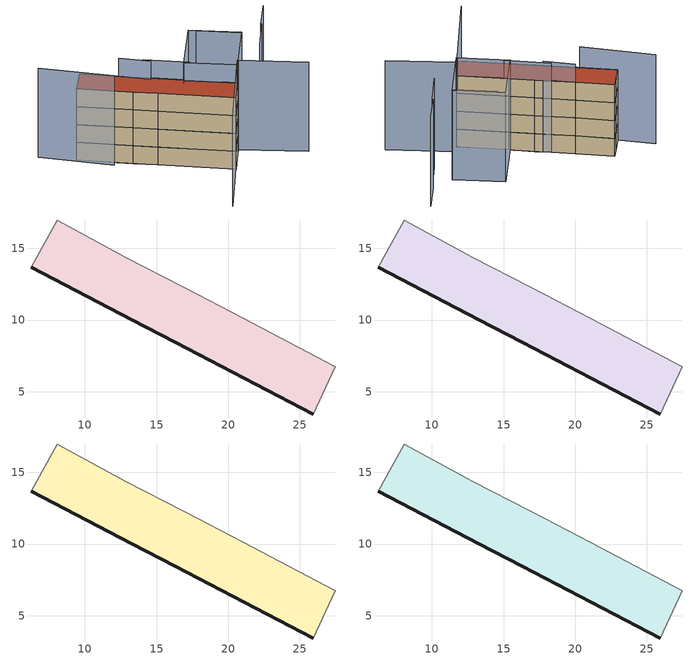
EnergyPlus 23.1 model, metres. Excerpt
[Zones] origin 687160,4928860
cccfd212c5759573_F0_whole
 floor ground (EU_floor_Construction): 25.93,3.44 27.48,6.75 21.03,10.11 17.83,11.79 16.81,12.32 12.87,14.35 8.06,16.98 7.18,15.41 6.23,13.69 13.27,10.03 16.29,8.46 z0
 wall outside (EU_wall_Construction): 25.93,3.44 16.29,8.46 13.27,10.03 6.23,13.69 z0:3
 wall adiabatic (EU_wall_Construction): 6.23,13.69 7.18,15.41 8.06,16.98 12.87,14.35 16.81,12.32 17.83,11.79 21.03,10.11 27.48,6.75 25.93,3.44 z0:3
cccfd212c5759573_F1_whole
 floor to cccfd212c5759573_F0_whole (EU_floor_Construction): 25.93,3.44 27.48,6.75 21.03,10.11 17.83,11.79 16.81,12.32 12.87,14.35 8.05,16.98 7.18,15.41 6.23,13.69 13.27,10.03 16.29,8.46 z3
 wall outside (EU_wall_Construction): 25.93,3.44 16.29,8.46 13.27,10.03 6.23,13.69 z3:6
 wall adiabatic (EU_wall_Construction): 6.23,13.69 7.18,15.41 8.06,16.98 12.87,14.35 16.81,12.32 17.83,11.79 21.03,10.11 27.48,6.75 25.93,3.44 z3:6
cccfd212c5759573_F2_whole
 floor to cccfd212c5759573_F1_whole (EU_floor_Construction): 25.93,3.44 27.48,6.75 21.03,10.11 17.83,11.79 16.81,12.32 12.87,14.35 8.05,16.98 7.18,15.41 6.23,13.69 13.27,10.03 16.29,8.46 z6
 wall outside (EU_wall_Construction): 25.93,3.44 16.29,8.46 13.27,10.03 6.23,13.69 z6:9
 wall adiabatic (EU_wall_Construction): 6.23,13.69 7.18,15.41 8.06,16.98 12.87,14.35 16.81,12.32 17.83,11.79 21.03,10.11 27.48,6.75 25.93,3.44 z6:9
cccfd212c5759573_F3_whole
 floor to cccfd212c5759573_F2_whole (EU_floor_Construction): 25.93,3.44 27.48,6.75 21.03,10.11 17.83,11.79 16.81,12.32 12.87,14.35 8.05,16.98 7.18,15.41 6.23,13.69 13.27,10.03 16.29,8.46 z9
 wall outside (EU_wall_Construction): 25.93,3.44 16.29,8.46 13.27,10.03 6.23,13.69 z9:12
 wall adiabatic (EU_wall_Construction): 6.23,13.69 7.18,15.41 8.06,16.98 12.87,14.35 16.81,12.32 17.83,11.79 21.03,10.11 27.48,6.75 25.93,3.44 z9:12
 roof outside (EU_roof_Construction): 21.03,10.11 27.48,6.75 25.93,3.44 16.29,8.46 13.27,10.03 6.23,13.69 7.18,15.41 8.06,16.98 12.87,14.35 16.81,12.32 17.83,11.79 z12
shading: 22.2,-4.64 27.85,7.83 / 27.85,7.83 36.84,3.76 / 32.15,10.18 34.31,14.8 / 34.19,14.86 36.09,18.68 / 21.56,9.78 15.81,12.86 / 30.91,13.75 25.26,16.57 / 16.64,12.04 12.87,14.35 / 10.66,10.65 1.66,16.29 / 30.95,13.83 27.48,6.75 / 27.48,6.75 20.79,10.03 / 20.79,10.03 24.26,17.11 / 24.26,17.11 30.95,13.83 z0:15
[Building]
EU S2 Campaign: North Axis=0; Terrain=City; Solar Distribution=FullExterior
[Site:Location]
Bologna: Latitude=44.5; Longitude=11.25; Time Zone=1; Elevation=37
[SizingPeriod:WeatherFileDays]
AnnualSizingPeriod: Begin Month=1; Begin Day of Month=1; End Month=12; End Day of Month=31; Day of Week for Start Day=Monday; Use Weather File Daylight Saving Period=No; Use Weather File Rain and Snow Indicators=No
[MATERIAL]
EU_InternalMass_Material: Roughness=MediumRough; Thickness=0.1; Conductivity=1; Density=1800; Specific Heat=900; Thermal Absorptance=0.9; Solar Absorptance=0.7; Visible Absorptance=0.7
[MATERIAL:NOMASS] Roughness=MediumRough; Thermal Absorptance=0.9; Solar Absorptance=0.7; Visible Absorptance=0.7
Name | Thermal Resistance
EU_wall_NoMass | 0.937881
EU_roof_NoMass | 0.548572
EU_floor_NoMass | 0.71348
[CONSTRUCTION]
EU_wall_Construction: EU_wall_NoMass
EU_roof_Construction: EU_roof_NoMass
EU_floor_Construction: EU_floor_NoMass
EU_InternalMass_Construction: EU_InternalMass_Material
[ZONE] Type=1; Multiplier=1; Ceiling Height=autocalculate; Floor Area=autocalculate; Part of Total Floor Area=Yes
Name | Volume
cccfd212c5759573_F0_whole | 243.084
cccfd212c5759573_F1_whole; cccfd212c5759573_F2_whole; cccfd212c5759573_F3_whole | 243.083
[INTERNALMASS] Construction=EU_InternalMass_Construction; Surface Area=81.0277
Name | Zone or ZoneList
cccfd212c5759573_F0_whole_EU_InternalMass | cccfd212c5759573_F0_whole
cccfd212c5759573_F1_whole_EU_InternalMass | cccfd212c5759573_F1_whole
cccfd212c5759573_F2_whole_EU_InternalMass | cccfd212c5759573_F2_whole
cccfd212c5759573_F3_whole_EU_InternalMass | cccfd212c5759573_F3_whole
[OTHEREQUIPMENT] Fuel Type=Electricity; Design Level Calculation Method=Watts/Area; Power per Zone Floor Area=1; Fraction Latent=0; Fraction Radiant=0; Fraction Lost=0; Carbon Dioxide Generation Rate=0; EndUse Subcategory=EU_Step8_InternalGains
Name | Zone or ZoneList or Space or SpaceList | Schedule
EU_Step8_InternalGain_cccfd212c5759573_F0_whole_f000 | cccfd212c5759573_F0_whole | EU_Step8_GainSchedule_cccfd212c5759573_F0_whole_f000
EU_Step8_InternalGain_cccfd212c5759573_F1_whole_f000 | cccfd212c5759573_F1_whole | EU_Step8_GainSchedule_cccfd212c5759573_F1_whole_f000
EU_Step8_InternalGain_cccfd212c5759573_F2_whole_f000 | cccfd212c5759573_F2_whole | EU_Step8_GainSchedule_cccfd212c5759573_F2_whole_f000
EU_Step8_InternalGain_cccfd212c5759573_F3_whole_f000 | cccfd212c5759573_F3_whole | EU_Step8_GainSchedule_cccfd212c5759573_F3_whole_f000
[ZONEVENTILATION:DESIGNFLOWRATE] Schedule=EU_AlwaysOn; Design Flow Rate Calculation Method=AirChanges/Hour; Air Changes per Hour=0.687892; Ventilation Type=Natural; Fan Pressure Rise=0; Fan Total Efficiency=1; Constant Term Coefficient=1; Temperature Term Coefficient=0; Velocity Term Coefficient=0; Velocity Squared Term Coefficient=0; Minimum Indoor Temperature=-100; Maximum Indoor Temperature=100; Delta Temperature=-100; Minimum Outdoor Temperature=-100; Maximum Outdoor Temperature=100; Maximum Wind Speed=40
Name | Zone or ZoneList or Space or SpaceList
EU_ConstantAir_cccfd212c5759573_F0_whole | cccfd212c5759573_F0_whole
EU_ConstantAir_cccfd212c5759573_F1_whole | cccfd212c5759573_F1_whole
EU_ConstantAir_cccfd212c5759573_F2_whole | cccfd212c5759573_F2_whole
EU_ConstantAir_cccfd212c5759573_F3_whole | cccfd212c5759573_F3_whole
[HVACTEMPLATE:THERMOSTAT] Constant Heating Setpoint=20; Constant Cooling Setpoint=50
EU_HeatOnly_cccfd212c5759573_F0_whole; EU_HeatOnly_cccfd212c5759573_F1_whole; EU_HeatOnly_cccfd212c5759573_F2_whole; EU_HeatOnly_cccfd212c5759573_F3_whole
[HVACTEMPLATE:ZONE:IDEALLOADSAIRSYSTEM] System Availability Schedule=EU_AlwaysOn; Maximum Heating Supply Air Temperature=50; Minimum Cooling Supply Air Temperature=13; Maximum Heating Supply Air Humidity Ratio=0.0156; Minimum Cooling Supply Air Humidity Ratio=0.0077; Heating Limit=NoLimit; Cooling Limit=NoLimit; Heating Availability Schedule=EU_AlwaysOn; Cooling Availability Schedule=EU_CoolingOff; Dehumidification Control Type=ConstantSensibleHeatRatio; Cooling Sensible Heat Ratio=0.7; Dehumidification Setpoint=60; Humidification Control Type=None; Humidification Setpoint=30; Outdoor Air Method=None; Outdoor Air Flow Rate per Person=0.00944; Outdoor Air Flow Rate per Zone Floor Area=0; Outdoor Air Flow Rate per Zone=0; Demand Controlled Ventilation Type=None; Outdoor Air Economizer Type=NoEconomizer; Heat Recovery Type=None; Sensible Heat Recovery Effectiveness=0.7; Latent Heat Recovery Effectiveness=0.65
Name | Template Thermostat
cccfd212c5759573_F0_whole | EU_HeatOnly_cccfd212c5759573_F0_whole
cccfd212c5759573_F1_whole | EU_HeatOnly_cccfd212c5759573_F1_whole
cccfd212c5759573_F2_whole | EU_HeatOnly_cccfd212c5759573_F2_whole
cccfd212c5759573_F3_whole | EU_HeatOnly_cccfd212c5759573_F3_whole
[SIZING:ZONE] Zone Cooling Design Supply Air Temperature Input Method=SupplyAirTemperature; Zone Cooling Design Supply Air Temperature=13; Zone Heating Design Supply Air Temperature Input Method=SupplyAirTemperature; Zone Heating Design Supply Air Temperature=50; Zone Cooling Design Supply Air Humidity Ratio=0.008; Zone Heating Design Supply Air Humidity Ratio=0.008; Cooling Design Air Flow Method=DesignDay; Cooling Design Air Flow Rate=0; Cooling Minimum Air Flow per Zone Floor Area=0.000762; Cooling Minimum Air Flow=0; Cooling Minimum Air Flow Fraction=0.2; Heating Design Air Flow Method=DesignDay; Heating Design Air Flow Rate=0; Heating Maximum Air Flow per Zone Floor Area=0.002032; Heating Maximum Air Flow=0.141576; Heating Maximum Air Flow Fraction=0.3; Account for Dedicated Outdoor Air System=No; Dedicated Outdoor Air System Control Strategy=NeutralSupplyAir; Dedicated Outdoor Air Low Setpoint Temperature for Design=autosize; Dedicated Outdoor Air High Setpoint Temperature for Design=autosize; Zone Load Sizing Method=Sensible Load Only No Latent Load; Zone Latent Cooling Design Supply Air Humidity Ratio Input Method=HumidityRatioDifference; Zone Cooling Design Supply Air Humidity Ratio Difference=0.005; Zone Latent Heating Design Supply Air Humidity Ratio Input Method=HumidityRatioDifference; Zone Humidification Design Supply Air Humidity Ratio Difference=0.005
cccfd212c5759573_F0_whole; cccfd212c5759573_F1_whole; cccfd212c5759573_F2_whole; cccfd212c5759573_F3_whole
[SCHEDULE:CONSTANT]
Name | Hourly Value
EU_AlwaysOn | 1
EU_CoolingOff | 0
[SCHEDULE:FILE] Column Number=1; Rows to Skip at Top=0; Number of Hours of Data=8760; Column Separator=Comma; Interpolate to Timestep=No; Minutes per Item=60; Adjust Schedule for Daylight Savings=Yes
Name | File
EU_Step8_GainSchedule_cccfd212c5759573_F0_whole_f000 | ../../schedules/cccfd212c5759573/cccfd212c5759573_F0_whole_f000_gain.csv
EU_Step8_GainSchedule_cccfd212c5759573_F1_whole_f000 | ../../schedules/cccfd212c5759573/cccfd212c5759573_F1_whole_f000_gain.csv
EU_Step8_GainSchedule_cccfd212c5759573_F2_whole_f000 | ../../schedules/cccfd212c5759573/cccfd212c5759573_F2_whole_f000_gain.csv
EU_Step8_GainSchedule_cccfd212c5759573_F3_whole_f000 | ../../schedules/cccfd212c5759573/cccfd212c5759573_F3_whole_f000_gain.csv
